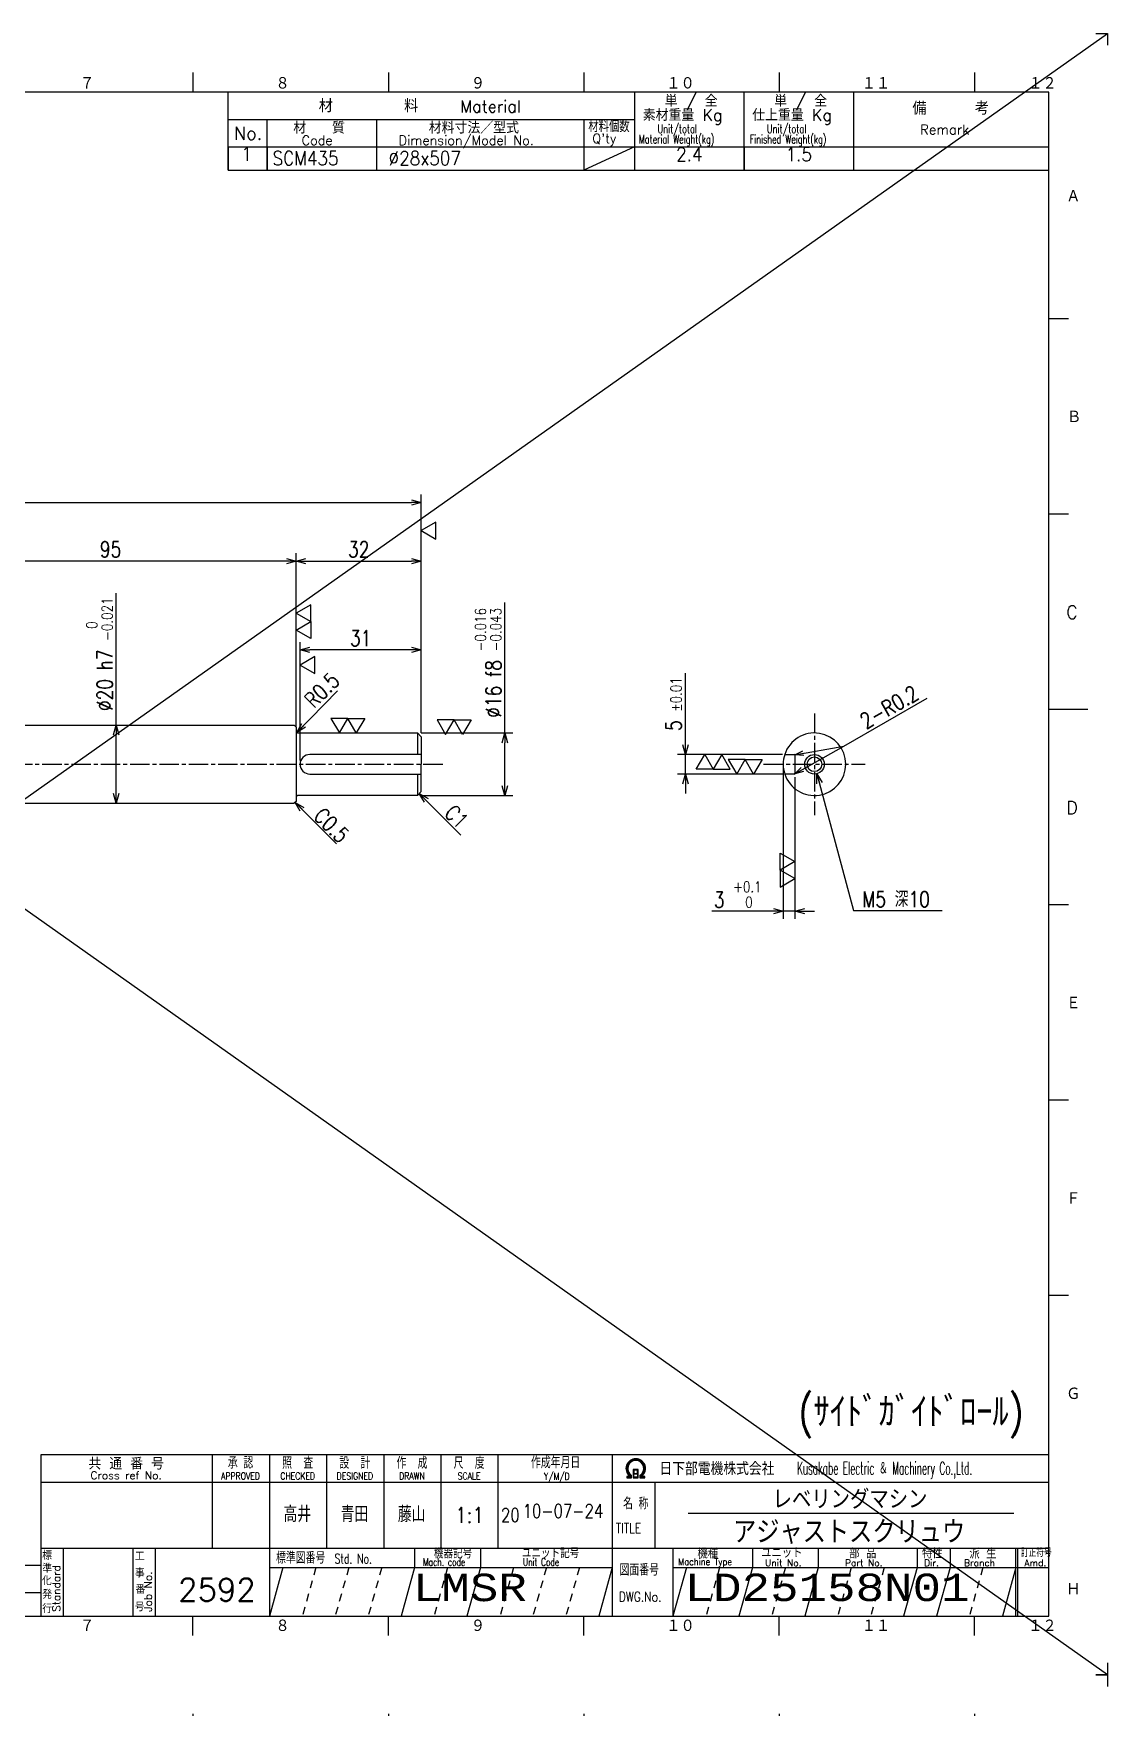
# Model space of a CAD drawing. Extents: x 0 to 594, y 0 to 840.
# Drawn here: x 319.2 to 594, y 411.6 to 840 of the extents above; entities that cross this region are included whole.
import ezdxf
from ezdxf.enums import TextEntityAlignment as Align

# ---------------------------------------------------------------- set-up
doc = ezdxf.new("R2010")
doc.units = 0
doc.linetypes.add('GEN3A', pattern=[3.5, 2, -1.5])
doc.linetypes.add('GEN7A', pattern=[7.5, 5, -0.75, 1, -0.75])
doc.layers.get('0').update_dxf_attribs({"linetype": 'CONTINUOUS'})
doc.layers.get('DEFPOINTS').update_dxf_attribs({"linetype": 'CONTINUOUS'})
for name, color, linetype in [('2', 5, 'CONTINUOUS'), ('4', 3, 'CONTINUOUS'), ('5', 3, 'CONTINUOUS'), ('6', 52, 'CONTINUOUS'), ('7A', 4, 'GEN7A'), ('8', 1, 'CONTINUOUS'), ('RAHM2', 1, 'CONTINUOUS'), ('RAHM3', 52, 'CONTINUOUS')]:
    doc.layers.add(name, color=color, linetype=linetype)
doc.styles.add('DIMENSION', font='monotxt.shx', dxfattribs={"bigfont": 'bigfont.shx'})
doc.styles.get("Standard").update_dxf_attribs({"font": 'romans.shx', "width": 0.8, "bigfont": 'extfont.shx'})
doc.dimstyles.new('GEN-ISO', dxfattribs={"dimtxt": 4, "dimasz": 2.5, "dimexe": 2, "dimexo": 1, "dimgap": 1, "dimtad": 3, "dimdec": 3, "dimrnd": 0.001, "dimdsep": 46, "dimtxsty": 'Standard', "dimblk": 'OPEN30', "dimcen": 0, "dimclrt": 52, "dimadec": 0, "dimazin": 0, "dimtp": 0.1, "dimtm": 0.1, "dimtfac": 0.6, "dimtdec": 3, "dimtmove": 0, "dimatfit": 3, "dimldrblk": 'OPEN30', "dimfxl": 1, "dimarcsym": 0})

# ---------------------------------------------------------------- blocks, each defined once
blk = doc.blocks.new('1A2ﾌﾞﾋﾝ')
at = {"layer": 'RAHM2', "color": 5, "linetype": 'Continuous'}
for p, q in [((3, 420), (0, 420)), ((0, 420), (0, 417)), ((591, 420), (594, 420)), ((594, 420), (594, 417)), ((210, 415), (210, 405)), ((60, 410), (60, 405)), ((110, 410), (110, 405)), ((160, 410), (160, 405)), ((260, 410), (260, 405)), ((310, 410), (310, 405)), ((360, 410), (360, 405)), ((410, 410), (410, 405)), ((460, 410), (460, 405)), ((510, 410), (510, 405)), ((560, 410), (560, 405)), ((579, 405), (25, 405)), ((25, 405), (25, 15)), ((104, 384), (104, 405)), ((579, 15), (579, 405)), ((25, 384), (64.5, 384)), ((64.5, 384), (104, 384)), ((20, 347), (25, 347)), ((584, 347), (579, 347)), ((584, 347), (579, 347)), ((20, 297), (25, 297)), ((584, 297), (579, 297)), ((584, 297), (579, 297)), ((15, 247), (25, 247)), ((589, 247), (579, 247)), ((589, 247), (579, 247)), ((20, 197), (25, 197)), ((584, 197), (579, 197)), ((584, 197), (579, 197)), ((20, 147), (25, 147)), ((584, 147), (579, 147)), ((584, 147), (579, 147)), ((20, 97), (25, 97)), ((584, 97), (579, 97)), ((584, 97), (579, 97)), ((20, 47), (25, 47)), ((25, 15), (579, 15)), ((60, 10), (60, 15)), ((110, 10), (110, 15)), ((160, 10), (160, 15)), ((210, 5), (210, 15)), ((260, 10), (260, 15)), ((310, 10), (310, 15)), ((360, 10), (360, 15)), ((410, 10), (410, 15)), ((460, 10), (460, 15)), ((510, 10), (510, 15)), ((560, 10), (560, 15)), ((0, 3), (0, 0)), ((0, 0), (3, 0)), ((594, 0), (591, 0)), ((594, 3), (594, 0))]:
    blk.add_line(p, q, dxfattribs=at)
at = {"layer": 'RAHM2', "color": 7, "linetype": 'Continuous'}
for p, q in [((45, 405), (45, 384)), ((64.5, 405), (64.5, 384)), ((65, 405), (65, 384)), ((84, 405), (84, 384)), ((84.5, 405), (84.5, 384)), ((369, 385), (369, 405)), ((473, 405), (473, 385)), ((501, 385), (501, 405)), ((529, 405), (529, 385)), ((25, 398), (64.5, 398)), ((64.5, 398), (104, 398)), ((369, 398), (473, 398)), ((379, 385), (379, 398)), ((407, 398), (407, 385)), ((460, 398), (460, 385)), ((369, 391), (579, 391)), ((369, 385), (579, 385)), ((364.93, 56.26), (364.93, 32.42)), ((379.55, 56.26), (379.55, 15)), ((394.18, 56.26), (394.18, 32.42)), ((408.8, 56.26), (408.8, 32.42)), ((423.43, 56.26), (423.43, 32.42)), ((438.05, 56.26), (438.05, 32.42)), ((467.3, 56.26), (467.3, 15)), ((25, 49), (100, 49)), ((37, 49), (37, 15)), ((56.8, 49), (56.8, 15)), ((85.6, 49), (85.6, 15)), ((100, 15), (100, 49)), ((321.05, 49.26), (579, 49.26)), ((438.05, 49.26), (438.05, 32.42)), ((467.3, 49.26), (467.3, 49.26)), ((478.17, 49.26), (478.17, 32.42)), ((25, 42), (100, 42)), ((25, 35), (100, 35)), ((321.05, 32.42), (579, 32.42)), ((326.77, 32.42), (326.77, 15)), ((344.59, 32.42), (344.59, 15)), ((350.3, 32.42), (350.3, 15)), ((416.73, 32.42), (416.73, 27.42)), ((433.59, 32.42), (433.59, 27.42)), ((482.82, 32.42), (482.82, 15)), ((503.15, 32.42), (503.15, 27.42)), ((520, 32.42), (520, 27.42)), ((545.29, 32.42), (545.29, 27.42)), ((553.72, 32.42), (553.72, 27.42)), ((570.57, 15), (570.57, 32.42)), ((571.07, 15), (571.07, 32.42)), ((25, 28), (100, 28)), ((269, 28), (321.05, 28)), ((269, 15), (269, 28)), ((379.55, 27.42), (467.3, 27.42)), ((482.82, 27.42), (579, 27.42)), ((25, 21), (100, 21)), ((269, 21), (321.05, 21))]:
    blk.add_line(p, q, dxfattribs=at)
at = {"layer": 'RAHM2', "color": 3, "linetype": 'Continuous'}
for p, q in [((486.73, 41.35), (570.03, 41.35)), ((383.02, 27.42), (379.55, 15)), ((416.73, 27.42), (413.26, 15)), ((433.59, 27.42), (430.12, 15)), ((467.3, 27.42), (463.83, 15)), ((503.15, 27.42), (499.68, 15)), ((520, 27.42), (516.54, 15)), ((545.29, 27.42), (541.82, 15)), ((553.72, 27.42), (550.25, 15))]:
    blk.add_line(p, q, dxfattribs=at)
at = {"layer": 'RAHM2', "color": 3, "linetype": 'GEN3A'}
for p, q in [((391.44, 27.42), (387.98, 15)), ((399.87, 27.42), (396.41, 15)), ((408.3, 27.42), (404.84, 15)), ((425.16, 27.42), (421.69, 15)), ((442.01, 27.42), (438.55, 15)), ((450.44, 27.42), (446.98, 15)), ((458.87, 27.42), (455.41, 15)), ((494.72, 27.42), (491.25, 15)), ((511.57, 27.42), (508.11, 15)), ((528.43, 27.42), (524.97, 15)), ((536.86, 27.42), (533.39, 15)), ((562.14, 27.42), (558.68, 15))]:
    blk.add_line(p, q, dxfattribs=at)
at = {"layer": 'RAHM2', "color": 5, "linetype": 'Continuous'}
blk.add_lwpolyline([(579, 56.26), (321.05, 56.26), (321.05, 15)], dxfattribs=at)
at = {"layer": 'RAHM2', "color": 7, "linetype": 'Continuous'}
for points in [[(472.62, 52.51), (472.62, 50.4), (473.92, 50.4), (473.92, 52.51), (472.62, 52.51)], [(472.77, 52.36), (472.77, 51.53), (473.77, 51.53), (473.77, 52.36), (472.77, 52.36)], [(471.02, 50.4), (472.22, 50.4), (472.22, 51.01)], [(471.02, 50.58), (471.97, 50.58), (471.97, 50.91)], [(471.72, 50.82), (471.72, 50.75), (471.02, 50.75), (471.02, 50.4)], [(473.77, 51.38), (473.77, 50.55), (472.77, 50.55), (472.77, 51.38), (473.77, 51.38)], [(474.32, 50.98), (474.32, 50.4), (475.58, 50.4), (475.58, 50.75), (474.85, 50.75), (474.85, 50.8)], [(474.57, 50.87), (474.57, 50.58), (475.58, 50.58)]]:
    blk.add_lwpolyline(points, dxfattribs=at)
for points in [[(30.79, 48.41), (27.65, 42.97), (33.92, 42.97)], [(30.79, 41.41), (27.65, 35.97), (33.92, 35.97)], [(30.79, 34.41), (27.65, 28.97), (33.92, 28.97)], [(30.79, 27.41), (27.65, 21.97), (33.92, 21.97)]]:
    blk.add_lwpolyline(points, close=True, dxfattribs=at)
at = {"layer": 'RAHM2', "color": 3, "linetype": 'Continuous'}
for points in [[(486.29, 27.42), (482.82, 15)], [(570.57, 27.42), (570.57, 27.42), (567.11, 15)]]:
    blk.add_lwpolyline(points, dxfattribs=at)
at = {"layer": 'RAHM2', "color": 7, "linetype": 'Continuous'}
for radius, start, end in [(2.5, 308.2706, 230.8952), (2.28, 303.9949, 234.4013), (2.06, 299.8294, 238.4756)]:
    blk.add_arc((473.3, 52.76), radius, start, end, dxfattribs=at)
at = {"layer": 'RAHM2', "color": 5, "linetype": 'Continuous'}
for s, height, p in [('１', 3.31, (33.1, 405.6)), ('２', 3.31, (83.1, 405.6)), ('３', 3.31, (133.1, 405.6)), ('４', 3.31, (183.1, 405.6)), ('５', 3.31, (233.1, 405.6)), ('６', 3.31, (281.11, 405.6)), ('７', 3.31, (331.11, 405.6)), ('８', 3.31, (381.11, 405.6)), ('９', 3.31, (431.11, 405.6)), ('１０', 3.311, (481.11, 405.6)), ('１１', 3.311, (531.11, 405.6)), ('１２', 3.311, (573.72, 405.6)), ('Ａ', 3.31, (18.36, 376.71)), ('Ａ', 3.31, (583.43, 376.71)), ('Ｂ', 3.31, (18.36, 320.24)), ('Ｂ', 3.31, (583.65, 320.24)), ('C', 3.31, (18.36, 270.24)), ('C', 3.31, (583.43, 270.24)), ('D', 3.31, (18.36, 220.24)), ('D', 3.31, (583.43, 220.24)), ('Ｅ', 3.31, (18.36, 170.24)), ('Ｅ', 3.31, (583.43, 170.24)), ('Ｆ', 3.31, (18.36, 120.24)), ('Ｆ', 3.31, (583.43, 120.24)), ('Ｇ', 3.31, (18.36, 70.24)), ('Ｇ', 3.31, (583.43, 70.24)), ('Ｈ', 3.31, (18.36, 20.24)), ('Ｈ', 3.31, (583.43, 20.24)), ('１', 3.31, (33.1, 10.87)), ('２', 3.31, (83.1, 10.87)), ('３', 3.31, (133.1, 10.87)), ('４', 3.31, (183.1, 10.87)), ('５', 3.31, (233.1, 10.87)), ('６', 3.31, (281.11, 10.87)), ('７', 3.31, (331.11, 10.87)), ('８', 3.31, (381.11, 10.87)), ('９', 3.31, (431.11, 10.87)), ('１０', 3.311, (481.11, 10.87)), ('１１', 3.311, (531.11, 10.87)), ('１２', 3.311, (573.72, 10.87))]:
    blk.add_text(s, height=height, dxfattribs=at).set_placement(p)
at = {"layer": 'RAHM2', "color": 7, "linetype": 'Continuous'}
for s, height, width, p in [('ユニットNo.', 2.5, 0.8, (28.29, 401.92)), ('コードNo.', 2.5, 0.8, (49.52, 401.81)), ('総製作個数', 2.5, 0.8, (69.17, 401.72)), ('在庫棚入庫', 2.5, 0.8, (89.08, 401.82)), ('Unit No.', 2.5, 0.8, (28.29, 398.64)), ('Part No.', 2.5, 0.8, (49.52, 398.53)), ("T. Q'ty", 2.2, 0.8, (69.17, 398.96)), ("Stock Q'ty", 2.2, 0.8, (85.8, 399.06)), ('材料個数', 3, 0.8, (461.16, 394.75)), ('Material Weight(kg)', 2.2, 0.68, (474.1, 391.86)), ('Unit/total', 2.2, 0.7, (478.86, 394.49)), ('Finished Weight(kg)', 2.2, 0.68, (502.46, 391.86)), ('Unit/total', 2.2, 0.7, (506.86, 394.49)), ('作成年月日', 3, 0.7, (446.49, 52.82)), ('Y/M/D', 1.8, 0.8, (449.79, 49.87)), ('Kusakabe Electric ＆ Machinery Co.,Ltd.', 3.3108, 0.5, (514.56, 51.19)), ('名 称', 3, 0.7, (470.06, 42.33)), ('20', 3.5, 0.8, (438.81, 39.08)), ('TITLE', 2.5, 0.8, (468.18, 36.25)), ('標準図番号', 3, 0.7, (381.26, 28.44)), ('Std. No.', 2.5, 0.7, (396.23, 28.44)), ('機器記号', 2.5, 0.7, (421.65, 29.77)), ('ユニット記号', 2.5, 0.7, (444.14, 29.85)), ('訂正符号', 2, 0.7, (571.87, 30.16)), ('Mach. code', 2, 0.7, (418.86, 27.83)), ('Unit Code', 2, 0.7, (444.45, 27.83)), ('図面番号', 3, 0.7, (469.15, 25.37)), ('Machine Type', 1.7, 0.9, (484.15, 28.05))]:
    blk.add_text(s, height=height, dxfattribs=dict(at, width=width)).set_placement(p)
for s, height, p in [('材\u3000\u3000\u3000\u3000\u3000料', 3.311, (392.18, 399.82)), ('Material', 3, (428.34, 399.82)), ('単 / 全', 3, (480.71, 401.26)), ('単 / 全', 3, (508.71, 401.26)), ('備     考', 3.311, (544.08, 399.21)), ('素材重量 Kg', 3, (475.08, 397.63)), ('仕上重量 Kg', 3, (503.08, 397.63)), ('No.', 3.311, (370.5, 392.82)), ('材\u3000\u3000質', 3, (385.68, 394.39)), ('Dimension/Model No.', 2.4, (412.65, 391.45)), ('材料寸法／型式', 3, (420.33, 394.39)), ("Q'ty", 2.4, (462.19, 391.93)), ('Remark', 2.5, (546.03, 394.16)), ('Code', 2.4, (387.82, 391.45)), ('Ｄ', 3.2, (29.23, 43.2)), ('Ｃ', 3.2, (29.23, 36.2)), ('Ｂ', 3.2, (29.23, 29.2)), ('標', 2, (321.44, 29.43)), ('工', 2, (345.15, 29.24)), ('機種', 2.4, (489.08, 29.76)), ('ユニット', 2.4, (505.39, 29.96)), ('部 品', 2.4, (527.93, 29.79)), ('特性', 2.4, (546.55, 29.78)), ('派 生', 2.4, (558.65, 29.72)), ('旧図面番号', 2.5, (285.71, 24.69)), ('準', 2, (321.47, 26.11)), ('事', 2, (345.17, 24.92)), ('Unit No.', 1.7, (506.39, 27.76)), ('Part No.', 1.7, (526.81, 27.76)), ('Dir.', 1.7, (547.09, 27.76)), ('Branch', 1.7, (557.28, 27.76)), ('Amd.', 1.7, (572.74, 27.76)), ('Ａ', 3.2, (29.23, 22.2)), ('Previous Dwg. No,', 2, (277.5, 21.75)), ('化', 2, (321.37, 22.95)), ('発', 2, (321.46, 19.47)), ('番', 2, (345.31, 20.76)), ('Amd.', 2, (28.17, 15.93)), ('符号', 2.5, (28.17, 18.37)), ('Y/M/D', 2, (40.49, 15.7)), ('年月日', 2.5, (40.49, 18.14)), ('設計訂正書No.', 2.5, (58.29, 18.18)), ('Design Chg No.', 2, (58.29, 15.75)), ('担当', 2.5, (89.5, 18.18)), ('Name', 2, (89.5, 15.75)), ('行', 2, (321.46, 15.82)), ('号', 2, (345.11, 16.28))]:
    blk.add_text(s, height=height, dxfattribs=at).set_placement(p)
for s, height, p in [('共 通 番 号', 3, (342.93, 54.14)), ('Cross ref No.', 2, (342.93, 51.01))]:
    blk.add_text(s, height=height, dxfattribs=at).set_placement(p, align=Align.MIDDLE)
for s, height, width, p in [('承 認', 3, 0.7, (372.18, 54.35)), ('照  査', 3, 0.7, (386.8, 54.35)), ('設  計', 3, 0.7, (401.43, 54.35)), ('作  成', 3, 0.7, (416.05, 54.35)), ('尺  度', 3, 0.7, (430.67, 54.35)), ('APPROVED', 1.8, 0.8, (372.18, 50.85)), ('CHECKED', 1.8, 0.8, (386.8, 50.85)), ('DESIGNED', 1.8, 0.8, (401.43, 50.85)), ('DRAWN', 1.8, 0.8, (416.05, 50.85)), ('SCALE', 1.8, 0.8, (430.67, 50.85)), ('DWG.No.', 2.5, 0.8, (474.41, 19.96))]:
    blk.add_text(s, height=height, dxfattribs=dict(at, width=width)).set_placement(p, align=Align.MIDDLE)
at = {"layer": 'RAHM2', "color": 7, "linetype": 'Continuous', "width": 0.844147}
blk.add_text('日下部電機株式会社', height=3.311, dxfattribs=at).set_placement((479.35, 51.06), (508.79, 51.06), align=Align.FIT)
at = {"layer": 'RAHM2', "color": 7, "linetype": 'Continuous'}
for s, p in [('Standard', (326.07, 16.05)), ('Job No.', (349.5, 16.05))]:
    blk.add_text(s, height=2, rotation=90, dxfattribs=at).set_placement(p)
at = {"layer": 'RAHM2', "color": 5, "linetype": 'Continuous', "width": 0.7}
for tag, p in [('HEADER3', (35, 392.01)), ('HEADER4', (54.75, 392)), ('HEADER15', (74.49, 392)), ('HEADER16', (94.43, 392))]:
    blk.add_attdef(tag, text='', height=6, dxfattribs=at).set_placement(p, align=Align.MIDDLE)
at = {"layer": 'RAHM2', "color": 7, "linetype": 'Continuous'}
blk.add_attdef('HEADER5', text='', height=2.5, dxfattribs=at).set_placement((63.69, 385.1), align=Align.BOTTOM_RIGHT)
for tag, height, width, p in [('HEADER1', 5, 0.9, (528.12, 45.15)), ('HEADER25', 3.2, 0.63, (46.91, 45.38)), ('HEADER23', 3.33, 0.8, (71.4, 45.2)), ('HEADER24', 3.5, 0.8, (92.57, 45.22)), ('HEADER7', 5, 0.8, (343.38, 40.8)), ('GEN-TITLE-SCA', 4, 0.85, (430.79, 40.85)), ('HEADER22', 3.2, 0.63, (46.91, 38.38)), ('HEADER20', 3.33, 0.8, (71.4, 38.2)), ('HEADER21', 3.5, 0.8, (92.57, 38.22)), ('HEADER2', 6, 0.9, (527.89, 36.68)), ('HEADER19', 3.2, 0.63, (46.91, 31.38)), ('HEADER17', 3.33, 0.8, (71.4, 31.2)), ('HEADER18', 3.5, 0.8, (92.57, 31.22)), ('HEADER11', 3.2, 0.63, (46.91, 24.38)), ('HEADER9', 3.33, 0.8, (71.4, 24.2)), ('HEADER10', 3.5, 0.8, (92.57, 24.22)), ('HEADER14', 3.31, 0.8, (295.54, 17.82))]:
    blk.add_attdef(tag, text='', height=height, dxfattribs=dict(at, width=width)).set_placement(p, align=Align.MIDDLE)
at = {"layer": 'RAHM2', "color": 7, "linetype": 'Continuous', "width": 0.8}
blk.add_attdef('GEN-TITLE-DAT', text='', height=3.5, dxfattribs=at).set_placement((444.35, 39.1), align=Align.BOTTOM_LEFT)
at = {"layer": 'RAHM2', "color": 5, "linetype": 'Continuous', "style": 'DIMENSION', "width": 1.2}
for tag, p in [('HEADER13', (382.56, 16.75)), ('HEADER12', (416.26, 16.72)), ('GEN-TITLE-DWG', (485.79, 16.74))]:
    blk.add_attdef(tag, text='', height=7.02, dxfattribs=at).set_placement(p, align=Align.BOTTOM_LEFT)
at = {"layer": 'RAHM2', "color": 5, "linetype": 'Continuous', "style": 'DIMENSION'}
blk.add_attdef('HEADER8', text='', height=7.02, dxfattribs=at).set_placement((577.6, 16.71), align=Align.BOTTOM_RIGHT)
at = {"layer": 'RAHM2', "color": 5, "linetype": 'Continuous'}
blk.add_attdef('HEADER6', text='', height=5.8, dxfattribs=at).set_placement((376.09, 17.1), align=Align.BOTTOM_RIGHT)
blk = doc.blocks.new('STDBUHIN')
at = {"color": 7}
for p, q in [((0, 0), (0, -6)), ((10, 0), (10, -6)), ((38, 0), (38, -6)), ((91, 0), (91, -6)), ((104, 0), (104, -6)), ((132, 0), (132, -6)), ((160, 0), (160, -6)), ((0, -6), (210, -6))]:
    blk.add_line(p, q, dxfattribs=at)
at = {"layer": 'RAHM3', "color": 7, "width": 0.9}
for tag, p in [('1GENST', (4.710911, -4.609434)), ('4GENST', (96.434633, -4.658422)), ('5GENST', (118, -4.729)), ('6GENST', (146, -4.729))]:
    blk.add_attdef(tag, text='', height=3.5, dxfattribs=at).set_placement(p, align=Align.BOTTOM_CENTER)
at = {"layer": 'RAHM3', "color": 7}
for tag, p, width in [('2GENST', (11.373533, -4.658422), 0.8), ('3GENST', (41.070972, -4.658422), 0.8), ('7GENST', (162.759538, -4.671383), 0.9)]:
    blk.add_attdef(tag, p, '', height=3.5, dxfattribs=dict(at, width=width))
blk = doc.blocks.new('_Open30')
at = {"color": 0, "linetype": 'ByBlock', "lineweight": -2}
for p, q in [((-1, 0.27), (0, 0)), ((0, 0), (-1, -0.27)), ((0, 0), (-1, 0))]:
    blk.add_line(p, q, dxfattribs=at)
blk = doc.blocks.new('*D18')
at = {"layer": '5', "color": 0, "lineweight": -2, "transparency": 16777216}
for p, q in [((69.42, 663.99), (69.42, 721.99)), ((71.92, 719.99), (415.92, 719.99)), ((418.42, 660.99), (418.42, 721.99))]:
    blk.add_line(p, q, dxfattribs=at)
at = {"layer": 'DEFPOINTS', "color": 0, "transparency": 16777216}
for p in [(418.42, 719.99), (69.42, 662.99), (418.42, 659.99)]:
    blk.add_point(p, dxfattribs=at)
at = {"layer": '5', "color": 0, "lineweight": -2, "transparency": 16777216, "xscale": 2.5, "yscale": 2.5, "zscale": 2.5, "rotation": 180}
blk.add_blockref('_Open30', (69.42, 719.99), dxfattribs=at)
at = {"layer": '5', "color": 0, "lineweight": -2, "transparency": 16777216, "xscale": 2.5, "yscale": 2.5, "zscale": 2.5}
blk.add_blockref('_Open30', (418.42, 719.99), dxfattribs=at)
at = {"layer": '5', "color": 52, "transparency": 16777216, "insert": (243.92, 722.99), "char_height": 4, "attachment_point": 5}
blk.add_mtext('502', dxfattribs=at)
blk = doc.blocks.new('*D19')
at = {"layer": '5', "color": 0, "lineweight": -2, "transparency": 16777216}
for p, q in [((340.35, 662.99), (340.35, 696.79)), ((340.35, 645.49), (340.35, 660.49)), ((341.35, 662.99), (342.35, 662.99)), ((341.35, 642.99), (342.35, 642.99))]:
    blk.add_line(p, q, dxfattribs=at)
at = {"layer": 'DEFPOINTS', "color": 0, "transparency": 16777216}
for p in [(340.35, 662.99), (340.35, 662.99), (340.35, 642.99)]:
    blk.add_point(p, dxfattribs=at)
at = {"layer": '5', "color": 0, "lineweight": -2, "transparency": 16777216, "xscale": 2.5, "yscale": 2.5, "zscale": 2.5}
for p, rotation in [((340.35, 662.99), 90), ((340.35, 642.99), 270)]:
    blk.add_blockref('_Open30', p, dxfattribs=dict(at, rotation=rotation))
at = {"layer": '5', "color": 52, "transparency": 16777216, "insert": (336.09, 681.14), "char_height": 4, "attachment_point": 5, "rotation": 90}
blk.add_mtext('%%C20 h7 \\H2.8;\\S  0^ -0.021;', dxfattribs=at)
blk = doc.blocks.new('*D21')
at = {"layer": '5', "color": 0, "lineweight": -2, "transparency": 16777216}
for p, q in [((291.42, 665.99), (291.42, 706.99)), ((386.42, 663.49), (386.42, 706.99)), ((383.92, 704.99), (293.92, 704.99))]:
    blk.add_line(p, q, dxfattribs=at)
at = {"layer": 'DEFPOINTS', "color": 0, "transparency": 16777216}
for p in [(291.42, 704.99), (291.42, 664.99), (386.42, 662.49)]:
    blk.add_point(p, dxfattribs=at)
at = {"layer": '5', "color": 0, "lineweight": -2, "transparency": 16777216, "xscale": 2.5, "yscale": 2.5, "zscale": 2.5, "rotation": 180}
blk.add_blockref('_Open30', (291.42, 704.99), dxfattribs=at)
at = {"layer": '5', "color": 0, "lineweight": -2, "transparency": 16777216, "xscale": 2.5, "yscale": 2.5, "zscale": 2.5}
blk.add_blockref('_Open30', (386.42, 704.99), dxfattribs=at)
at = {"layer": '5', "color": 52, "transparency": 16777216, "insert": (338.92, 707.99), "char_height": 4, "attachment_point": 5}
blk.add_mtext('95', dxfattribs=at)
blk = doc.blocks.new('*D22')
at = {"layer": '5', "color": 0, "lineweight": -2, "transparency": 16777216}
for p, q in [((439.81, 660.99), (439.81, 694.37)), ((418.42, 660.99), (441.81, 660.99)), ((439.81, 647.49), (439.81, 658.49)), ((418.42, 644.99), (441.81, 644.99))]:
    blk.add_line(p, q, dxfattribs=at)
at = {"layer": 'DEFPOINTS', "color": 0, "transparency": 16777216}
for p in [(417.42, 660.99), (439.81, 660.99), (417.42, 644.99)]:
    blk.add_point(p, dxfattribs=at)
at = {"layer": '5', "color": 0, "lineweight": -2, "transparency": 16777216, "xscale": 2.5, "yscale": 2.5, "zscale": 2.5}
for p, rotation in [((439.81, 660.99), 90), ((439.81, 644.99), 270)]:
    blk.add_blockref('_Open30', p, dxfattribs=dict(at, rotation=rotation))
at = {"layer": '5', "color": 52, "transparency": 16777216, "insert": (435.54, 678.93), "char_height": 4, "attachment_point": 5, "rotation": 90}
blk.add_mtext('%%C16 f8 \\H2.8;\\S-0.016^ -0.043;', dxfattribs=at)
blk = doc.blocks.new('*D23')
at = {"layer": '5', "color": 0, "lineweight": -2, "transparency": 16777216}
for p, q in [((486.02, 657.99), (486.02, 676.28)), ((510.84, 655.49), (484.02, 655.49)), ((486.02, 650.49), (486.02, 655.49)), ((510.84, 650.49), (484.02, 650.49)), ((486.02, 647.99), (486.02, 645.49))]:
    blk.add_line(p, q, dxfattribs=at)
at = {"layer": 'DEFPOINTS', "color": 0, "transparency": 16777216}
for p in [(486.02, 655.49), (511.84, 655.49), (511.84, 650.49)]:
    blk.add_point(p, dxfattribs=at)
at = {"layer": '5', "color": 0, "lineweight": -2, "transparency": 16777216, "xscale": 2.5, "yscale": 2.5, "zscale": 2.5}
for p, rotation in [((486.02, 655.49), 270), ((486.02, 650.49), 90)]:
    blk.add_blockref('_Open30', p, dxfattribs=dict(at, rotation=rotation))
at = {"layer": '5', "color": 52, "transparency": 16777216, "insert": (483.02, 668.39), "char_height": 4, "attachment_point": 5, "rotation": 90}
blk.add_mtext('5 \\H2.8%%P0.01', dxfattribs=at)
blk = doc.blocks.new('*D24')
at = {"layer": '5', "color": 0, "lineweight": -2, "transparency": 16777216}
for p, q in [((511.02, 651.99), (511.02, 613.39)), ((514.02, 649.69), (514.02, 613.39)), ((508.52, 615.39), (492.79, 615.39)), ((514.02, 615.39), (511.02, 615.39)), ((516.52, 615.39), (519.02, 615.39))]:
    blk.add_line(p, q, dxfattribs=at)
at = {"layer": 'DEFPOINTS', "color": 0, "transparency": 16777216}
for p in [(511.02, 652.99), (514.02, 650.69), (511.02, 615.39)]:
    blk.add_point(p, dxfattribs=at)
at = {"layer": '5', "color": 0, "lineweight": -2, "transparency": 16777216, "xscale": 2.5, "yscale": 2.5, "zscale": 2.5}
blk.add_blockref('_Open30', (511.02, 615.39), dxfattribs=at)
at = {"layer": '5', "color": 0, "lineweight": -2, "transparency": 16777216, "xscale": 2.5, "yscale": 2.5, "zscale": 2.5, "rotation": 180}
blk.add_blockref('_Open30', (514.02, 615.39), dxfattribs=at)
at = {"layer": '5', "color": 52, "transparency": 16777216, "insert": (499.4, 619.66), "char_height": 4, "attachment_point": 5}
blk.add_mtext('3 \\H2.8;\\S+0.1^   0;', dxfattribs=at)
blk = doc.blocks.new('*D25')
at = {"layer": '5', "color": 0, "lineweight": -2, "transparency": 16777216}
for p, q in [((386.42, 662.49), (386.42, 706.99)), ((418.42, 660.99), (418.42, 706.99)), ((388.92, 704.99), (415.92, 704.99))]:
    blk.add_line(p, q, dxfattribs=at)
at = {"layer": 'DEFPOINTS', "color": 0, "transparency": 16777216}
for p in [(418.42, 704.99), (386.42, 661.49), (418.42, 659.99)]:
    blk.add_point(p, dxfattribs=at)
at = {"layer": '5', "color": 0, "lineweight": -2, "transparency": 16777216, "xscale": 2.5, "yscale": 2.5, "zscale": 2.5, "rotation": 180}
blk.add_blockref('_Open30', (386.42, 704.99), dxfattribs=at)
at = {"layer": '5', "color": 0, "lineweight": -2, "transparency": 16777216, "xscale": 2.5, "yscale": 2.5, "zscale": 2.5}
blk.add_blockref('_Open30', (418.42, 704.99), dxfattribs=at)
at = {"layer": '5', "color": 52, "transparency": 16777216, "insert": (402.42, 707.99), "char_height": 4, "attachment_point": 5}
blk.add_mtext('32', dxfattribs=at)
blk = doc.blocks.new('*D26')
at = {"layer": '5', "color": 0, "lineweight": -2, "transparency": 16777216}
for p, q in [((387.42, 653.99), (387.42, 684.25)), ((415.92, 682.25), (389.92, 682.25)), ((418.42, 660.99), (418.42, 684.25))]:
    blk.add_line(p, q, dxfattribs=at)
at = {"layer": 'DEFPOINTS', "color": 0, "transparency": 16777216}
for p in [(387.42, 682.25), (418.42, 659.99), (387.42, 652.99)]:
    blk.add_point(p, dxfattribs=at)
at = {"layer": '5', "color": 0, "lineweight": -2, "transparency": 16777216, "xscale": 2.5, "yscale": 2.5, "zscale": 2.5, "rotation": 180}
blk.add_blockref('_Open30', (387.42, 682.25), dxfattribs=at)
at = {"layer": '5', "color": 0, "lineweight": -2, "transparency": 16777216, "xscale": 2.5, "yscale": 2.5, "zscale": 2.5}
blk.add_blockref('_Open30', (418.42, 682.25), dxfattribs=at)
at = {"layer": '5', "color": 52, "transparency": 16777216, "insert": (402.92, 685.25), "char_height": 4, "attachment_point": 5}
blk.add_mtext('31', dxfattribs=at)

msp = doc.modelspace()

# ---------------------------------------------------------------- linework, layer by layer
msp.add_line((473, 811), (460, 805))
at = {"layer": '2'}
for p, q in [((291.9152, 662.9899), (385.9152, 662.9899)), ((385.9152, 662.9899), (386.4152, 662.4899)), ((386.4152, 662.4899), (386.4152, 643.4899)), ((386.9152, 660.9899), (417.4152, 660.9899)), ((417.4152, 660.9899), (417.4152, 655.4899)), ((417.4152, 660.9899), (418.4152, 659.9899)), ((418.4152, 659.9899), (418.4152, 652.9899)), ((418.4152, 655.4899), (389.9152, 655.4899)), ((511.4199, 655.4899), (513.8192, 655.4899)), ((418.4152, 645.9899), (418.4152, 652.9899)), ((514.0192, 655.2899), (514.0192, 650.6899)), ((389.9152, 650.4899), (418.4152, 650.4899)), ((417.4152, 650.4899), (417.4152, 644.9899)), ((513.8192, 650.4899), (511.4199, 650.4899)), ((291.9152, 642.9899), (385.9152, 642.9899)), ((386.4152, 643.4899), (385.9152, 642.9899)), ((417.4152, 644.9899), (386.9152, 644.9899)), ((418.4152, 645.9899), (417.4152, 644.9899))]:
    msp.add_line(p, q, dxfattribs=at)
msp.add_circle((519.0192, 652.9899), 1.875, dxfattribs=at)
for centre, radius, start, end in [((386.9152, 661.4899), 0.5, 180, 270), ((519.0192, 652.9899), 8, 198.209957, 161.790043), ((389.9152, 652.9899), 2.5, 90, 270), ((513.8192, 655.2899), 0.2, 0, 90), ((513.8192, 650.6899), 0.2, 270, 0), ((386.9152, 644.4899), 0.5, 90, 180)]:
    msp.add_arc(centre, radius, start, end, dxfattribs=at)
at = {"layer": '4'}
msp.add_circle((519.0192, 652.9899), 2.5, dxfattribs=at)
msp.add_arc((519.0192, 652.9899), 8, 180, 198.209957, dxfattribs=at)
at = {"layer": '7A'}
for p, q in [((519.0192, 665.9899), (519.0192, 639.9899)), ((66.4152, 652.9899), (424.5626, 652.9899)), ((506.0192, 652.9899), (532.0192, 652.9899))]:
    msp.add_line(p, q, dxfattribs=at)
at = {"layer": '8'}
for p, q in [((0, 420), (594, 840)), ((594, 420), (0, 840))]:
    msp.add_line(p, q, dxfattribs=at)
for points in [[(418.4152, 712.7703), (422.1652, 710.6053), (422.1652, 714.9353), (418.4152, 712.7703)], [(386.4152, 691.6461), (390.1652, 689.4811), (390.1652, 693.8111), (386.4152, 691.6461)], [(386.4152, 687.3161), (390.1652, 689.4811), (390.1652, 685.1511), (386.4152, 687.3161)], [(387.4152, 678.3612), (391.1652, 676.1962), (391.1652, 680.5262), (387.4152, 678.3612)], [(397.4569, 660.9899), (399.6219, 664.7399), (395.2919, 664.7399), (397.4569, 660.9899)], [(401.7869, 660.9899), (399.6219, 664.7399), (403.9519, 664.7399), (401.7869, 660.9899)], [(424.6516, 660.5899), (426.8166, 664.3399), (422.4866, 664.3399), (424.6516, 660.5899)], [(428.9816, 660.5899), (426.8166, 664.3399), (431.1466, 664.3399), (428.9816, 660.5899)], [(490.9548, 655.4899), (493.1198, 651.7399), (488.7898, 651.7399), (490.9548, 655.4899)], [(495.2848, 655.4899), (493.1198, 651.7399), (497.4498, 651.7399), (495.2848, 655.4899)], [(499.1306, 650.4899), (501.2956, 654.2399), (496.9656, 654.2399), (499.1306, 650.4899)], [(503.4606, 650.4899), (501.2956, 654.2399), (505.6256, 654.2399), (503.4606, 650.4899)], [(514.0192, 628.0707), (510.2692, 625.9057), (510.2692, 630.2357), (514.0192, 628.0707)], [(514.0192, 623.7407), (510.2692, 625.9057), (510.2692, 621.5757), (514.0192, 623.7407)]]:
    msp.add_lwpolyline(points, close=True, dxfattribs=at)
msp.add_arc((519.0192, 652.9899), 8, 161.790043, 198.209957, dxfattribs=at)

# ---------------------------------------------------------------- block references
at = {"layer": '2'}
for p, values in [((0, 420), {'GEN-TITLE-DWG': 'LD25158N01', 'GEN-TITLE-DAT': '10-07-24', 'GEN-TITLE-SCA': '1:1', 'HEADER1': 'レベリングマシン', 'HEADER2': 'アジャストスクリュウ', 'HEADER3': '25', 'HEADER4': '158', 'HEADER6': '2592', 'HEADER12': 'LMSR', 'HEADER14': 'LD25124N01', 'HEADER15': '1', 'HEADER16': '0'}), ((0, 0), {'GEN-TITLE-DWG': 'LD15139N01', 'GEN-TITLE-DAT': '13-03-29', 'GEN-TITLE-SCA': '1:1', 'HEADER1': 'レベリングマシン', 'HEADER2': 'アジャストスクリュウ', 'HEADER3': '15', 'HEADER4': '139', 'HEADER6': '2638', 'HEADER12': 'LMSR', 'HEADER13': 'LM10', 'HEADER15': '1', 'HEADER16': '0'})]:
    msp.add_blockref('1A2ﾌﾞﾋﾝ', p, dxfattribs=at).add_auto_attribs(values)
at = {"layer": 'RAHM2'}
ref = msp.add_blockref('STDBUHIN', (369, 811), dxfattribs=at)
ref.add_attrib('1GENST', '1', dxfattribs={"layer": 'RAHM3', "color": 7, "height": 3.5, "width": 0.9}).set_placement((373.711, 806.3906), align=Align.BOTTOM_CENTER)
ref.add_attrib('2GENST', 'SCM435', (380.3736, 806.3416), dxfattribs={"layer": 'RAHM3', "color": 7, "height": 3.5, "width": 0.9})
ref.add_attrib('3GENST', '%%C28x507', (410.071, 806.3416), dxfattribs={"layer": 'RAHM3', "color": 7, "height": 3.5, "width": 0.9})
ref.add_attrib('5GENST', '2.4', dxfattribs={"layer": 'RAHM3', "color": 7, "height": 3.5, "width": 0.9}).set_placement((487, 806.271), align=Align.BOTTOM_CENTER)
ref.add_attrib('6GENST', '1.5', dxfattribs={"layer": 'RAHM3', "color": 7, "height": 3.5, "width": 0.9}).set_placement((515, 806.271), align=Align.BOTTOM_CENTER)

# ---------------------------------------------------------------- texts
at = {"layer": '5', "color": 52, "char_height": 4, "attachment_point": 4}
for s, insert in [('高井', (383.1852, 461.0551)), ('青田', (397.8096, 461.0551)), ('藤山', (412.4341, 461.0551))]:
    msp.add_mtext(s, dxfattribs=dict(at, insert=insert))
at = {"layer": '6', "width": 0.8}
for s, rotation, p in [('R0.5', 45, (390.9641, 667.084)), ('2-R0.2', 30, (532.2023, 661.8802)), ('C0.5', 315, (390.5994, 639.4077)), ('C1', 315, (424.0591, 640.1496))]:
    msp.add_text(s, height=4, rotation=rotation, dxfattribs=at).set_placement(p)
for s, height, p in [('M5 深10', 4, (531.317, 616.4397)), ('(ｻｲﾄﾞｶﾞｲﾄﾞﾛｰﾙ)', 8, (514.9383, 483.2004))]:
    msp.add_text(s, height=height, dxfattribs=at).set_placement(p)

# ---------------------------------------------------------------- dimensions: what is measured, and where the dimension line sits
at = {"layer": '5'}
for base, p1, p2, text, picture, middle in [((418.4152, 719.9899), (69.4152, 662.9899), (418.4152, 659.9899), '502', '*D18', (243.9152, 722.9899)), ((511.0192, 615.3899), (514.0192, 650.6899), (511.0192, 652.9899), '<> \\H2.8;\\S+0.1^   0;', '*D24', (499.404, 619.6566))]:
    dim = msp.add_linear_dim(base=base, p1=p1, p2=p2, text=text, dimstyle='GEN-ISO', dxfattribs=at)
    dim.commit()
    dim.dimension.update_dxf_attribs({"geometry": picture, "text_midpoint": middle})
for base, p1, p2, picture, middle in [((291.4152, 704.9899), (386.4152, 662.4899), (291.4152, 664.9899), '*D21', (338.9152, 707.9899)), ((418.4152, 704.9899), (386.4152, 661.4899), (418.4152, 659.9899), '*D25', (402.4152, 707.9899)), ((387.4152, 682.2515), (418.4152, 659.9899), (387.4152, 652.9899), '*D26', (402.9152, 685.2515))]:
    dim = msp.add_linear_dim(base=base, p1=p1, p2=p2, dimstyle='GEN-ISO', dxfattribs=at)
    dim.commit()
    dim.dimension.update_dxf_attribs({"geometry": picture, "text_midpoint": middle})
for base, p1, p2, text, picture, middle in [((340.3545, 662.9899), (340.3545, 642.9899), (340.3545, 662.9899), '%%C<> h7 \\H2.8;\\S  0^ -0.021;', '*D19', (340.3545, 681.1414)), ((439.8082, 660.9899), (417.4152, 644.9899), (417.4152, 660.9899), '%%C<> f8 \\H2.8;\\S-0.016^ -0.043;', '*D22', (439.8082, 678.928))]:
    dim = msp.add_linear_dim(base=base, p1=p1, p2=p2, angle=90, text=text, dimstyle='GEN-ISO', dxfattribs=at)
    dim.commit()
    dim.dimension.update_dxf_attribs({"geometry": picture, "text_midpoint": middle, "dimtype": 160})
dim = msp.add_linear_dim(base=(486.0192, 655.4899), p1=(511.8422, 650.4899), p2=(511.8422, 655.4899), angle=90, text='<> \\H2.8%%P0.01', dimstyle='GEN-ISO', dxfattribs=at)
dim.commit()
dim.dimension.update_dxf_attribs({"geometry": '*D23', "text_midpoint": (483.0192, 668.3852)})

# ---------------------------------------------------------------- leaders
for points in [[(386.5616, 661.1364), (396.9945, 671.8043)], [(386.1652, 643.2399), (396.7718, 632.6333)], [(417.9152, 645.4899), (428.5218, 634.8833)]]:
    msp.add_leader(points, dimstyle='GEN-ISO', dxfattribs=at)
for points, override in [([(513.9606, 650.5485), (526.5366, 657.5783), (547.8152, 669.8635)], {"dimscale": 1.5, "dimasz": 1.5}), ([(513.9606, 655.4313), (526.5366, 657.5783)], {"dimscale": 1.5, "dimasz": 1.5}), ([(519.6663, 650.5751), (529.0515, 615.5489), (551.7114, 615.5489)], {"dimgap": 1, "dimtad": 0})]:
    msp.add_leader(points, dimstyle='GEN-ISO', override=override, dxfattribs=at)

doc.saveas('drawing.dxf')
